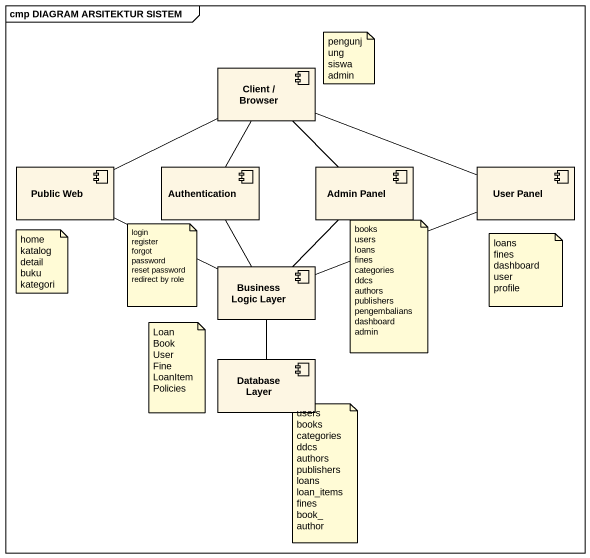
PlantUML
@startuml
mainframe cmp DIAGRAM ARSITEKTUR SISTEM
component "Client / Browser" as Client_Browser
component "Public Web" as Public_Web
component Authentication
component "Admin Panel" as Admin_Panel
component "User Panel" as User_Panel
component "Business Logic Layer" as Business_Logic_Layer
component "Database Layer" as Database_Layer
Client_Browser -left- Public_Web
Client_Browser -- Authentication
Client_Browser -- Admin_Panel
Client_Browser -right- User_Panel
Public_Web -right- Business_Logic_Layer
Authentication -- Business_Logic_Layer
Admin_Panel -- Business_Logic_Layer
User_Panel -left- Business_Logic_Layer
Business_Logic_Layer -- Database_Layer
note as N1
  pengunjung
  siswa
  admin
end note
note as N2
  home
  katalog
  detail buku
  kategori
end note
note as N3
  login
  register
  forgot password
  reset password
  redirect by role
end note
note as N4
  books
  users
  loans
  fines
  categories
  ddcs
  authors
  publishers
  pengembalians
  dashboard admin
end note
note as N5
  loans
  fines
  dashboard user
  profile
end note
note as N6
  Loan
  Book
  User
  Fine
  LoanItem
  Policies
end note
note as N7
  users
  books
  categories
  ddcs
  authors
  publishers
  loans
  loan_items
  fines
  book_author
end note
@enduml
